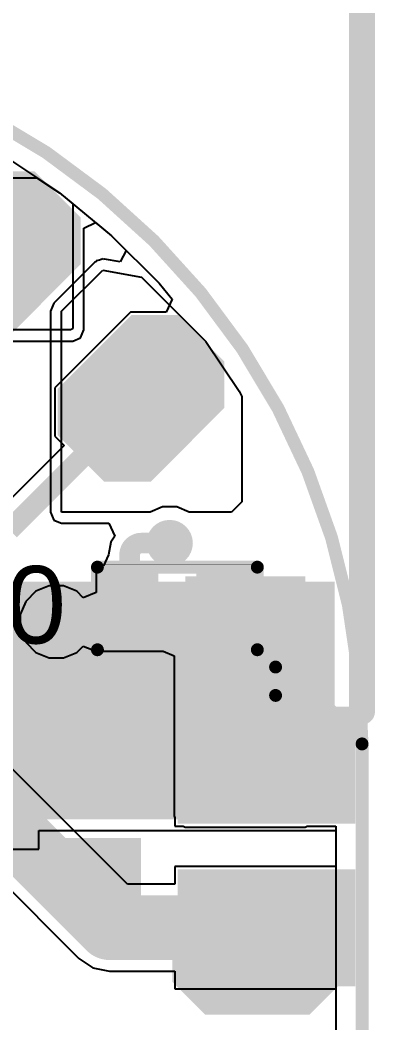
# Model space of a CAD drawing. Header units: millimetres. Extents: x -12 to 5428, y 0 to 5422.
# Drawn here: x 39.61 to 43.1, y 30.25 to 40.12 of the extents above; entities that cross this region are included whole.
import ezdxf

# ---------------------------------------------------------------- set-up
doc = ezdxf.new("R2010")
doc.units = ezdxf.units.MM
for name, color, linetype in [('BottomLayer', 5, 'Continuous'), ('BottomPaste', 16, 'Continuous'), ('BottomSolder', 6, 'Continuous'), ('Mechanical1', 6, 'Continuous'), ('Mechanical2', 216, 'Continuous'), ('TopLayer', 1, 'Continuous'), ('TopOverlay', 2, 'Continuous'), ('TopPaste', 8, 'Continuous'), ('TopSolder', 216, 'Continuous'), ('ViaHoleLayer', 16, 'Continuous')]:
    doc.layers.add(name, color=color, linetype=linetype)
doc.styles.add('Arial', font='', dxfattribs={"height": 0.2})
doc.styles.get('Arial').set_extended_font_data('Arial')

# ---------------------------------------------------------------- blocks, each defined once
blk = doc.blocks.new('SMD5050_25')
at = {"layer": 'TopLayer'}
for points in [[(-3.199974549999999, 2.09998183), (-1.59997521, 2.09998183), (-1.59997521, 1.09998129), (-3.199974549999999, 1.09998129)], [(1.60001585, 2.09998183), (3.20001519, 2.09998183), (3.20001519, 1.09998129), (1.60001585, 1.09998129)], [(-3.199974549999999, 0.4999850299999999), (-1.59997521, 0.4999850299999999), (-1.59997521, -0.50001551), (-3.199974549999999, -0.50001551)], [(1.60001585, 0.4999850299999999), (3.20001519, 0.4999850299999999), (3.20001519, -0.50001551), (1.60001585, -0.50001551)], [(-3.199974549999999, -1.10001177), (-1.59997521, -1.10001177), (-1.59997521, -2.10001231), (-3.199974549999999, -2.10001231)], [(1.60001585, -1.10001177), (3.20001519, -1.10001177), (3.20001519, -2.10001231), (1.60001585, -2.10001231)]]:
    blk.add_hatch(color=1, dxfattribs=at).paths.add_polyline_path(points)
at = {"layer": 'TopPaste'}
for points in [[(-3.199974549999999, 2.09998183), (-1.59997521, 2.09998183), (-1.59997521, 1.09998129), (-3.199974549999999, 1.09998129)], [(1.60001585, 2.09998183), (3.20001519, 2.09998183), (3.20001519, 1.09998129), (1.60001585, 1.09998129)], [(-3.199974549999999, 0.4999850299999999), (-1.59997521, 0.4999850299999999), (-1.59997521, -0.50001551), (-3.199974549999999, -0.50001551)], [(1.60001585, 0.4999850299999999), (3.20001519, 0.4999850299999999), (3.20001519, -0.50001551), (1.60001585, -0.50001551)], [(-3.199974549999999, -1.10001177), (-1.59997521, -1.10001177), (-1.59997521, -2.10001231), (-3.199974549999999, -2.10001231)], [(1.60001585, -1.10001177), (3.20001519, -1.10001177), (3.20001519, -2.10001231), (1.60001585, -2.10001231)]]:
    blk.add_hatch(color=8, dxfattribs=at).paths.add_polyline_path(points)
at = {"layer": 'TopSolder'}
for points in [[(-3.27497567, 2.17498295), (-1.52497409, 2.17498295), (-1.52497409, 1.02498017), (-3.27497567, 1.02498017)], [(1.52501473, 2.17498295), (3.275016309999999, 2.17498295), (3.275016309999999, 1.02498017), (1.52501473, 1.02498017)], [(-3.27497567, 0.57498615), (-1.52497409, 0.57498615), (-1.52497409, -0.57501663), (-3.27497567, -0.57501663)], [(1.52501473, 0.57498615), (3.275016309999999, 0.57498615), (3.275016309999999, -0.57501663), (1.52501473, -0.57501663)], [(-3.27497567, -1.02501065), (-1.52497409, -1.02501065), (-1.52497409, -2.17501343), (-3.27497567, -2.17501343)], [(1.52501473, -1.02501065), (3.275016309999999, -1.02501065), (3.275016309999999, -2.17501343), (1.52501473, -2.17501343)]]:
    blk.add_hatch(color=216, dxfattribs=at).paths.add_polyline_path(points)
at = {"layer": 'TopOverlay'}
for points, const_width in [([(-2.48917968, 2.56538476), (2.48922032, 2.56538476)], 0.127), ([(-2.48917968, 2.28598476), (-2.48917968, 2.56538476)], 0.127), ([(2.48922032, 2.28598476), (2.48922032, 2.56538476)], 0.127), ([(-3.505179679999999, 1.52398476), (-3.505179679999999, 1.77798476)], 0.254), ([(-3.505179679999999, 1.77798476), (-3.37817968, 1.65098476)], 0.254), ([(-3.505179679999999, 1.52398476), (-3.37817968, 1.65098476)], 0.254), ([(-2.48917968, -2.56541524), (-2.48917968, -2.28601524)], 0.127), ([(2.48922032, -2.56541524), (2.48922032, -2.28601524)], 0.127), ([(-2.48917968, -2.56541524), (2.48922032, -2.56541524)], 0.127)]:
    blk.add_lwpolyline(points, dxfattribs=dict(at, const_width=const_width))
for points, const_width in [([(-2.52092968, 2.56538476, 1), (-2.45742968, 2.56538476, 1)], 0.0635), ([(-2.52092968, 2.56538476, 1), (-2.45742968, 2.56538476, 1)], 0.0635), ([(2.45747032, 2.56538476, 1), (2.52097032, 2.56538476, 1)], 0.0635), ([(2.45747032, 2.56538476, 1), (2.52097032, 2.56538476, 1)], 0.0635), ([(-2.52092968, 2.28598476, 1), (-2.45742968, 2.28598476, 1)], 0.0635), ([(2.45747032, 2.28598476, 1), (2.52097032, 2.28598476, 1)], 0.0635), ([(-3.568679679999999, 1.77798476, 1), (-3.44167968, 1.77798476, 1)], 0.127), ([(-3.568679679999999, 1.77798476, 1), (-3.44167968, 1.77798476, 1)], 0.127), ([(-3.44167968, 1.65098476, 1), (-3.31467968, 1.65098476, 1)], 0.127), ([(-3.44167968, 1.65098476, 1), (-3.31467968, 1.65098476, 1)], 0.127), ([(-3.568679679999999, 1.52398476, 1), (-3.44167968, 1.52398476, 1)], 0.127), ([(-3.568679679999999, 1.52398476, 1), (-3.44167968, 1.52398476, 1)], 0.127), ([(-2.52092968, -2.28601524, 1), (-2.45742968, -2.28601524, 1)], 0.0635), ([(2.45747032, -2.28601524, 1), (2.52097032, -2.28601524, 1)], 0.0635), ([(-2.52092968, -2.56541524, 1), (-2.45742968, -2.56541524, 1)], 0.0635), ([(-2.52092968, -2.56541524, 1), (-2.45742968, -2.56541524, 1)], 0.0635), ([(2.45747032, -2.56541524, 1), (2.52097032, -2.56541524, 1)], 0.0635), ([(2.45747032, -2.56541524, 1), (2.52097032, -2.56541524, 1)], 0.0635)]:
    blk.add_lwpolyline(points, format="xyb", close=True, dxfattribs=dict(at, const_width=const_width))
blk = doc.blocks.new('C___0402_B_26')
at = {"layer": 'BottomLayer'}
for points in [[(-0.2413, 0.31748476), (-0.2412999999999999, -0.31751524), (-0.6985, -0.31751524), (-0.6985, 0.31748476)], [(0.6985, 0.31748476), (0.6985, -0.31751524), (0.2413, -0.31751524), (0.2412999999999999, 0.31748476)]]:
    blk.add_hatch(color=5, dxfattribs=at).paths.add_polyline_path(points)
at = {"layer": 'BottomPaste'}
for points in [[(-0.2413, 0.31748476), (-0.2412999999999999, -0.31751524), (-0.6985, -0.31751524), (-0.6985, 0.31748476)], [(0.6985, 0.31748476), (0.6985, -0.31751524), (0.2413, -0.31751524), (0.2412999999999999, 0.31748476)]]:
    blk.add_hatch(color=16, dxfattribs=at).paths.add_polyline_path(points)
at = {"layer": 'BottomSolder'}
for points in [[(-0.18130012, 0.37748464), (-0.18130012, -0.37751512), (-0.7584998799999999, -0.37751512), (-0.7584998799999999, 0.37748464)], [(0.7584998799999999, 0.37748464), (0.7584998799999999, -0.37751512), (0.18130012, -0.37751512), (0.18130012, 0.37748464)]]:
    blk.add_hatch(color=6, dxfattribs=at).paths.add_polyline_path(points)
blk = doc.blocks.new('C___0603_B_27')
at = {"layer": 'BottomLayer'}
for points in [[(-1.14299746, -0.4444847599999999), (-1.14299746, 0.44451524), (-0.38099746, 0.44451524), (-0.38099746, -0.4444847599999999)], [(0.38100254, -0.4444847599999999), (0.38100254, 0.44451524), (1.14300254, 0.44451524), (1.14300254, -0.4444847599999999)]]:
    blk.add_hatch(color=5, dxfattribs=at).paths.add_polyline_path(points)
at = {"layer": 'BottomPaste'}
for points in [[(-1.14299746, -0.4444847599999999), (-1.14299746, 0.44451524), (-0.38099746, 0.44451524), (-0.38099746, -0.4444847599999999)], [(0.38100254, -0.4444847599999999), (0.38100254, 0.44451524), (1.14300254, 0.44451524), (1.14300254, -0.4444847599999999)]]:
    blk.add_hatch(color=16, dxfattribs=at).paths.add_polyline_path(points)
at = {"layer": 'BottomSolder'}
for points in [[(-1.20299734, -0.5044846399999999), (-1.20299734, 0.50451512), (-0.32099758, 0.50451512), (-0.32099758, -0.5044846399999999)], [(0.32100266, -0.5044846399999999), (0.32100266, 0.50451512), (1.20300242, 0.50451512), (1.20300242, -0.5044846399999999)]]:
    blk.add_hatch(color=6, dxfattribs=at).paths.add_polyline_path(points)
blk = doc.blocks.new('2_T____P___B_56')
at = {"layer": 'BottomLayer'}
for points in [[(0.28576524, 0.7620152399999999), (-0.28573476, 0.7620152399999999), (-0.5714847599999999, 0.47626524), (-0.5714847599999999, -0.47623476), (-0.28573476, -0.7619847599999999), (0.28576524, -0.7619847599999999), (0.57151524, -0.47623476), (0.57151524, 0.47626524)], [(2.28576124, 0.7620152399999999), (1.71426124, 0.7620152399999999), (1.42851124, 0.47626524), (1.42851124, -0.47623476), (1.71426124, -0.7619847599999999), (2.28576124, -0.7619847599999999), (2.57151124, -0.47623476), (2.57151124, 0.47626524)]]:
    blk.add_hatch(color=5, dxfattribs=at).paths.add_polyline_path(points)
at = {"layer": 'BottomPaste'}
for points in [[(0.28576524, 0.7620152399999999), (-0.28573476, 0.7620152399999999), (-0.5714847599999999, 0.47626524), (-0.5714847599999999, -0.47623476), (-0.28573476, -0.7619847599999999), (0.28576524, -0.7619847599999999), (0.57151524, -0.47623476), (0.57151524, 0.47626524)], [(2.28576124, 0.7620152399999999), (1.71426124, 0.7620152399999999), (1.42851124, 0.47626524), (1.42851124, -0.47623476), (1.71426124, -0.7619847599999999), (2.28576124, -0.7619847599999999), (2.57151124, -0.47623476), (2.57151124, 0.47626524)]]:
    blk.add_hatch(color=16, dxfattribs=at).paths.add_polyline_path(points)
at = {"layer": 'BottomSolder'}
for points in [[(0.3232658, 0.83701636), (-0.32323532, 0.83701636), (-0.64648588, 0.5137657999999999), (-0.64648588, -0.5137353199999999), (-0.32323532, -0.83698588), (0.3232658, -0.83698588), (0.64651636, -0.5137353199999999), (0.64651636, 0.5137657999999999)], [(2.3232618, 0.83701636), (1.67676068, 0.83701636), (1.35351012, 0.5137657999999999), (1.35351012, -0.5137353199999999), (1.67676068, -0.83698588), (2.3232618, -0.83698588), (2.64651236, -0.5137353199999999), (2.64651236, 0.5137657999999999)]]:
    blk.add_hatch(color=6, dxfattribs=at).paths.add_polyline_path(points)
blk = doc.blocks.new('2_T____P___B_58')
at = {"layer": 'BottomLayer'}
for points in [[(0.2857499999999999, 0.7620025399999999), (-0.2857499999999999, 0.7620025399999999), (-0.5714999999999999, 0.4762525399999999), (-0.5714999999999999, -0.47624746), (-0.2857499999999999, -0.7619974599999999), (0.2857499999999999, -0.7619974599999999), (0.5714999999999999, -0.47624746), (0.5714999999999999, 0.4762525399999999)], [(2.28574346, 0.76200508), (1.71424346, 0.76200508), (1.42849346, 0.47625508), (1.42849346, -0.47624492), (1.71424346, -0.7619949199999999), (2.28574346, -0.7619949199999999), (2.57149346, -0.47624492), (2.57149346, 0.47625508)]]:
    blk.add_hatch(color=5, dxfattribs=at).paths.add_polyline_path(points)
at = {"layer": 'BottomPaste'}
for points in [[(0.2857499999999999, 0.7620025399999999), (-0.2857499999999999, 0.7620025399999999), (-0.5714999999999999, 0.4762525399999999), (-0.5714999999999999, -0.47624746), (-0.2857499999999999, -0.7619974599999999), (0.2857499999999999, -0.7619974599999999), (0.5714999999999999, -0.47624746), (0.5714999999999999, 0.4762525399999999)], [(2.28574346, 0.76200508), (1.71424346, 0.76200508), (1.42849346, 0.47625508), (1.42849346, -0.47624492), (1.71424346, -0.7619949199999999), (2.28574346, -0.7619949199999999), (2.57149346, -0.47624492), (2.57149346, 0.47625508)]]:
    blk.add_hatch(color=16, dxfattribs=at).paths.add_polyline_path(points)
at = {"layer": 'BottomSolder'}
for points in [[(0.32325056, 0.8370036599999999), (-0.32325056, 0.8370036599999999), (-0.64650112, 0.5137531), (-0.64650112, -0.51374802), (-0.32325056, -0.8369985799999999), (0.32325056, -0.8369985799999999), (0.64650112, -0.51374802), (0.64650112, 0.5137531)], [(2.32324402, 0.8370062), (1.6767429, 0.8370062), (1.35349234, 0.51375564), (1.35349234, -0.51374548), (1.6767429, -0.8369960399999999), (2.32324402, -0.8369960399999999), (2.64649458, -0.51374548), (2.64649458, 0.51375564)]]:
    blk.add_hatch(color=6, dxfattribs=at).paths.add_polyline_path(points)
blk = doc.blocks.new('R___0402_66')
at = {"layer": 'TopLayer'}
for points in [[(-0.69849746, -0.31749238), (-0.69849746, 0.31750762), (-0.24129746, 0.31750762), (-0.24129746, -0.31749238)], [(0.24130254, -0.31749238), (0.24130254, 0.31750762), (0.6985025399999999, 0.31750762), (0.6985025399999999, -0.31749238)]]:
    blk.add_hatch(color=1, dxfattribs=at).paths.add_polyline_path(points)
at = {"layer": 'TopPaste'}
for points in [[(-0.69849746, -0.31749238), (-0.69849746, 0.31750762), (-0.24129746, 0.31750762), (-0.24129746, -0.31749238)], [(0.24130254, -0.31749238), (0.24130254, 0.31750762), (0.6985025399999999, 0.31750762), (0.6985025399999999, -0.31749238)]]:
    blk.add_hatch(color=8, dxfattribs=at).paths.add_polyline_path(points)
at = {"layer": 'TopSolder'}
for points in [[(-0.7534986199999999, -0.37249354), (-0.7534986199999999, 0.37250878), (-0.1862962999999999, 0.37250878), (-0.1862963, -0.37249354)], [(0.18630138, -0.37249354), (0.18630138, 0.37250878), (0.7535037, 0.37250878), (0.7535037, -0.37249354)]]:
    blk.add_hatch(color=216, dxfattribs=at).paths.add_polyline_path(points)
at = {"layer": 'TopOverlay'}
for points, const_width in [([(-0.78739746, 0.4064076199999999), (-0.78739746, -0.4063923799999999)], 0.127), ([(0.78740254, 0.4064076199999999), (-0.78739746, 0.4064076199999999)], 0.127), ([(0.78740254, 0.4064076199999999), (0.78740254, -0.4063923799999999)], 0.127), ([(0.78740254, -0.4063923799999999), (-0.78739746, -0.4063923799999999)], 0.127), ([(0.8128025399999999, -0.43179238), (-0.8127974599999999, -0.43179238)], 0.0032258)]:
    blk.add_lwpolyline(points, dxfattribs=dict(at, const_width=const_width))
for points, const_width in [([(-0.8191474599999999, 0.4064076199999999, 1), (-0.7556474599999999, 0.4064076199999999, 1)], 0.0635), ([(-0.8191474599999999, 0.4064076199999999, 1), (-0.7556474599999999, 0.4064076199999999, 1)], 0.0635), ([(0.75565254, 0.4064076199999999, 1), (0.8191525399999998, 0.4064076199999999, 1)], 0.0635), ([(0.75565254, 0.4064076199999999, 1), (0.8191525399999998, 0.4064076199999999, 1)], 0.0635), ([(-0.8191474599999999, -0.4063923799999999, 1), (-0.7556474599999999, -0.4063923799999999, 1)], 0.0635), ([(-0.8191474599999999, -0.4063923799999999, 1), (-0.7556474599999999, -0.4063923799999999, 1)], 0.0635), ([(0.75565254, -0.4063923799999999, 1), (0.8191525399999998, -0.4063923799999999, 1)], 0.0635), ([(0.75565254, -0.4063923799999999, 1), (0.8191525399999998, -0.4063923799999999, 1)], 0.0635), ([(-0.8136026399999999, -0.43179238, 1), (-0.81199228, -0.43179238, 1)], 0.0016129), ([(0.81199736, -0.43179238, 1), (0.8136077199999999, -0.43179238, 1)], 0.0016129)]:
    blk.add_lwpolyline(points, format="xyb", close=True, dxfattribs=dict(at, const_width=const_width))

msp = doc.modelspace()

# ---------------------------------------------------------------- hatches: boundary and pattern name
at = {"layer": 'BottomLayer'}
h = msp.add_hatch(color=5, dxfattribs=at)
edge = h.paths.add_edge_path()
edge.add_arc((41.07970956, 34.97578476), 0.2286, 0, 360)
msp.add_hatch(color=5, dxfattribs=at).paths.add_polyline_path([(38.92715861999999, 32.25720752), (42.70530702, 32.25720752), (42.70530702, 34.59630876), (38.92715861999999, 34.59630876)])
h = msp.add_hatch(color=5, dxfattribs=at)
edge = h.paths.add_edge_path()
edge.add_arc((39.9638901, 34.2011), 0.2286, 0, 360)
at = {"layer": 'TopLayer'}
h = msp.add_hatch(color=1, dxfattribs=at)
edge = h.paths.add_edge_path()
edge.add_arc((41.07970956, 34.97578476), 0.2286, 0, 360)
msp.add_hatch(color=1, dxfattribs=at).paths.add_polyline_path([(42.41468276, 34.65040313999999), (41.23368436, 34.65040313999999), (41.23368436, 32.2914137), (42.41468276, 32.2914137)])
h = msp.add_hatch(color=1, dxfattribs=at)
edge = h.paths.add_edge_path()
edge.add_arc((39.9638901, 34.2011), 0.2286, 0, 360)
at = {"layer": 'ViaHoleLayer'}
h = msp.add_hatch(color=16, dxfattribs=at)
edge = h.paths.add_edge_path()
edge.add_arc((41.07970956, 34.97578476), 0.1016, 0, 360)
h = msp.add_hatch(color=16, dxfattribs=at)
edge = h.paths.add_edge_path()
edge.add_arc((39.9638901, 34.2011), 0.1016, 0, 360)

# ---------------------------------------------------------------- linework, layer by layer
at = {"layer": 'BottomLayer'}
for p, q in [((38.73147448, 38.5709922), (39.77055546, 38.5709922)), ((39.77055546, 38.5709922), (39.99508891999999, 38.42096456)), ((39.99508891999999, 38.42096456), (40.1252309, 38.31415756)), ((40.1252309, 38.31415756), (40.1252309, 37.09532077999999)), ((40.23520274, 38.07538486), (40.35001073999999, 38.12968498)), ((40.35001073999999, 38.12968498), (40.50704878, 38.00080792)), ((40.23520274, 37.0734463), (40.23520274, 38.07538486)), ((40.50704878, 38.00080792), (40.97540954, 37.53244716)), ((40.97540954, 37.53244716), (41.10401228, 37.37574186)), ((41.10401228, 37.37574186), (41.04394636, 37.24874186)), ((40.6952958, 37.24874186), (39.94993534, 36.50338139999999)), ((41.04394636, 37.24874186), (40.6952958, 37.24874186)), ((40.10335896, 37.0734463), (38.49444676, 37.0734463)), ((40.11882248, 37.07985218), (40.10335896, 37.0734463)), ((40.1252309, 37.09532077999999), (40.11882248, 37.07985218)), ((40.202993, 36.9956842), (40.23520274, 37.0734463)), ((38.6044186, 36.96347445999999), (40.1252309, 36.96347445999999)), ((40.1252309, 36.96347445999999), (40.202993, 36.9956842)), ((39.94993534, 36.50338139999999), (39.94993534, 36.02742604)), ((39.94993534, 36.02742604), (40.04141344, 35.93594794)), ((40.04141344, 35.93594794), (39.4174218, 35.31195884)), ((39.79075862, 31.96510752), (39.79075862, 32.14723568)), ((39.79075862, 32.14723568), (42.70530702, 32.14723568)), ((42.70530702, 32.14723568), (42.71563466, 32.14033449999999)), ((42.71563466, 32.14033449999999), (42.71563466, 6.9999987)), ((38.82555862, 31.96510752), (39.79075862, 31.96510752))]:
    msp.add_line(p, q, dxfattribs=at)
at = {"layer": 'BottomLayer', "const_width": 0.2032}
msp.add_lwpolyline([(39.50324078, 35.10477866), (40.79856966, 36.40010753999999)], dxfattribs=at)
at = {"layer": 'BottomLayer', "const_width": 0.1016}
msp.add_lwpolyline([(40.74776966, 36.40010753999999, 1), (40.84936966, 36.40010753999999, 1)], format="xyb", close=True, dxfattribs=at)
at = {"layer": 'Mechanical1', "const_width": 0.254}
msp.add_lwpolyline([(42.97460036, 33.31752036), (42.97460036, 43.9166)], dxfattribs=at)
at = {"layer": 'Mechanical1', "const_width": 0.127}
msp.add_lwpolyline([(42.91110036, 33.31752036, 1), (43.03810035999999, 33.31752036, 1)], format="xyb", close=True, dxfattribs=at)
at = {"layer": 'Mechanical2', "const_width": 0.127}
msp.add_lwpolyline([(35.97459912, 39.9999962, -0.4142135623730951), (42.97459782, 32.9999975)], format="xyb", dxfattribs=at)
at = {"layer": 'Mechanical2', "const_width": 0.0635}
for points in [[(42.94284782, 32.9999975, 1), (43.00634781999999, 32.9999975, 1)], [(42.94285036, 33.00002036, 1), (43.00635036, 33.00002036, 1)]]:
    msp.add_lwpolyline(points, format="xyb", close=True, dxfattribs=at)
at = {"layer": 'Mechanical2', "const_width": 0.127}
msp.add_lwpolyline([(42.97460036, 7.00002156), (42.97460036, 33.00002036)], dxfattribs=at)
at = {"layer": 'TopLayer'}
for p, q in [((39.44436865999999, 38.78894706), (39.99508891999999, 38.42096456)), ((39.99508891999999, 38.42096456), (40.50704878, 38.00080792)), ((40.50704878, 38.00080792), (40.65276096, 37.85509574)), ((40.65276096, 37.85509574), (40.59395996, 37.74252802)), ((40.3425787, 37.73968068), (39.93846724, 37.33556922)), ((40.35200972, 37.74358719999999), (40.3425787, 37.73968068)), ((40.35751644, 37.75217748), (40.35200972, 37.74358719999999)), ((40.38979983999999, 37.75924122), (40.35751644, 37.75217748)), ((40.4203408, 37.77189042), (40.38979983999999, 37.75924122)), ((40.42976928, 37.7679839), (40.4203408, 37.77189042)), ((40.43973878, 37.77016576), (40.42976928, 37.7679839)), ((40.59395996, 37.74252802), (40.43973878, 37.77016576)), ((40.01622934, 37.25780712), (40.4203408, 37.66191858)), ((40.4203408, 37.66191858), (40.80219678, 37.5934859)), ((40.80219678, 37.5934859), (41.4365821, 36.95909803999999)), ((39.93846724, 37.33556922), (39.9062575, 37.25780712)), ((39.9062575, 37.25780712), (39.9062575, 35.28059746)), ((40.01622934, 35.28059746), (40.01622934, 37.25780712)), ((41.4365821, 36.95909803999999), (41.43658718, 36.95909803999999)), ((41.43658718, 36.95909803999999), (41.76354868, 36.46976704)), ((41.76354868, 36.46976704), (41.79103147999999, 36.41834728)), ((41.79103147999999, 36.41834728), (41.79103147999999, 35.38219746)), ((41.00897564, 35.33138476), (40.88636476, 35.28059746)), ((41.15044348, 35.33138476), (41.00897564, 35.33138476)), ((41.27305436, 35.28059746), (41.15044348, 35.33138476)), ((41.79103147999999, 35.38219746), (41.68943148, 35.28059746)), ((39.9062575, 35.28059746), (39.93846724, 35.20283535999999)), ((40.88636476, 35.28059746), (40.01622934, 35.28059746)), ((41.68943148, 35.28059746), (41.27305436, 35.28059746)), ((39.93846724, 35.20283535999999), (40.01622934, 35.17062562)), ((40.01622934, 35.17062562), (40.48151924, 35.17062562)), ((40.48151924, 35.17062562), (40.5409781, 35.04362561999999)), ((40.5409781, 35.04362561999999), (40.50133124, 34.98428868)), ((40.50133124, 34.98428868), (40.47655099999999, 34.85971946)), ((40.47654846, 34.85971946), (40.42998772, 34.75200314)), ((40.47655099999999, 34.85971946), (40.47654846, 34.85971946)), ((40.42998772, 34.75200314), (40.35580701999999, 34.75200314)), ((40.35580701999999, 34.75200314), (40.35580701999999, 34.4907616)), ((39.89315618, 34.5567), (39.76245794, 34.50256244)), ((40.03462402, 34.5567), (39.89315618, 34.5567)), ((40.16532226, 34.50256244), (40.03462402, 34.5567)), ((39.76245794, 34.50256244), (39.66242766, 34.40253216)), ((40.22880702, 34.43907768), (40.16532226, 34.50256244)), ((40.35580701999999, 34.4907616), (40.22880702, 34.43907768)), ((39.66242766, 34.40253216), (39.6082901, 34.27183392)), ((39.6082901, 34.27183392), (39.6082901, 34.13036608)), ((39.6082901, 34.13036608), (39.66242766, 33.99966784)), ((39.66242766, 33.99966784), (39.76245794, 33.89963756)), ((40.16532226, 33.89963756), (40.22880702, 33.96312232)), ((40.22880702, 33.96312232), (40.35580701999999, 33.91380059999999)), ((39.76245794, 33.89963756), (39.89315618, 33.8455)), ((40.03462402, 33.8455), (40.16532226, 33.89963756)), ((40.35580701999999, 33.91380059999999), (40.35678746, 33.91380314)), ((40.35678746, 33.91380314), (41.01620447999999, 33.91380314)), ((41.01620447999999, 33.91380314), (41.01620447999999, 33.91380059999999)), ((41.01620447999999, 33.91380059999999), (41.12371252, 33.86673694)), ((41.12371252, 33.86673694), (41.12371252, 32.29141116)), ((39.89315618, 33.8455), (40.03462402, 33.8455)), ((40.66463292, 31.61849658), (39.18979461999999, 33.09333742)), ((38.71063886, 32.36386974), (40.18547462, 30.88903652)), ((41.12371252, 32.29141116), (41.13208435999999, 32.27120038)), ((41.13208435999999, 32.27120038), (41.13208435999999, 32.18958256)), ((41.13208435999999, 32.18958256), (41.21402475999999, 32.18958256)), ((41.21402475999999, 32.18958256), (41.23368436, 32.18143932)), ((41.23368436, 32.18143932), (42.41468276, 32.18143932)), ((42.41468276, 32.18143932), (42.43434236, 32.18958256)), ((42.43434236, 32.18958256), (42.71563466, 32.18958256)), ((42.71563466, 32.18958256), (42.71563466, 31.79278376)), ((42.71563466, 31.79278376), (41.13208435999999, 31.79278376)), ((41.13208435999999, 31.79278376), (41.13208435999999, 31.61849658)), ((41.13208435999999, 31.61849658), (40.66463292, 31.61849658)), ((40.18547462, 30.88903652), (40.18547969999999, 30.8890289)), ((40.18547969999999, 30.8890289), (40.32411036, 30.79640018)), ((40.32411036, 30.79640018), (40.48763556, 30.76387294)), ((40.48763556, 30.76387294), (41.13208435999999, 30.76387294)), ((41.13208435999999, 30.76387294), (41.13208435999999, 30.58958575999999)), ((41.13208435999999, 30.58958575999999), (42.71563466, 30.58958575999999)), ((42.71563466, 30.58958575999999), (42.71563466, 30.20116642))]:
    msp.add_line(p, q, dxfattribs=at)
at = {"layer": 'TopLayer', "const_width": 0.2032}
msp.add_lwpolyline([(40.68600702, 34.85971692, -0.4142135623730951), (40.80207486, 34.97578476)], format="xyb", dxfattribs=at)
at = {"layer": 'TopLayer'}
for points, const_width in [([(40.80207486, 34.97578476), (41.07970956, 34.97578476)], 0.2032), ([(40.68600702, 34.33290314), (40.68600702, 34.85971692)], 0.2032), ([(38.88763876, 32.79118156), (40.48763556, 31.19118476)], 0.635), ([(40.48763556, 31.19118476), (42.03368276, 31.19118476)], 0.635)]:
    msp.add_lwpolyline(points, dxfattribs=dict(at, const_width=const_width))
for points, const_width in [([(40.75127486, 34.97578476, 1), (40.85287486, 34.97578476, 1)], 0.1016), ([(40.75127486, 34.97578476, 1), (40.85287486, 34.97578476, 1)], 0.1016), ([(41.02890956, 34.97578476, 1), (41.13050956, 34.97578476, 1)], 0.1016), ([(40.63520702, 34.85971692, 1), (40.73680702, 34.85971692, 1)], 0.1016), ([(40.63520702, 34.85971692, 1), (40.73680702, 34.85971692, 1)], 0.1016), ([(40.63520702, 34.33290314, 1), (40.73680702, 34.33290314, 1)], 0.1016), ([(40.32888556, 31.19118476, 1), (40.64638556, 31.19118476, 1)], 0.3175), ([(40.32888556, 31.19118476, 1), (40.64638556, 31.19118476, 1)], 0.3175), ([(41.87493276, 31.19118476, 1), (42.19243276, 31.19118476, 1)], 0.3175)]:
    msp.add_lwpolyline(points, format="xyb", close=True, dxfattribs=dict(at, const_width=const_width))

# ---------------------------------------------------------------- block references
for name, p, rotation in [('2_T____P___B_56', (39.3843383, 37.81431858), 315), ('R___0402_66', (41.15590956, 34.33291076), 180), ('2_T____P___B_58', (41.94330702, 32.98110751999999), 270), ('C___0402_B_26', (40.42110534, 32.25720752), 270)]:
    msp.add_blockref(name, p, dxfattribs=dict(rotation=rotation))
for name, p in [('SMD5050_25', (39.63366724, 31.1912)), ('C___0603_B_27', (38.54615608, 32.51119228))]:
    msp.add_blockref(name, p)

# ---------------------------------------------------------------- texts
at = {"layer": 'TopOverlay', "style": 'Arial'}
msp.add_text('R60', height=0.7619999999999999, dxfattribs=at).set_placement((38.10747776, 33.98843596))

doc.saveas('drawing.dxf')
